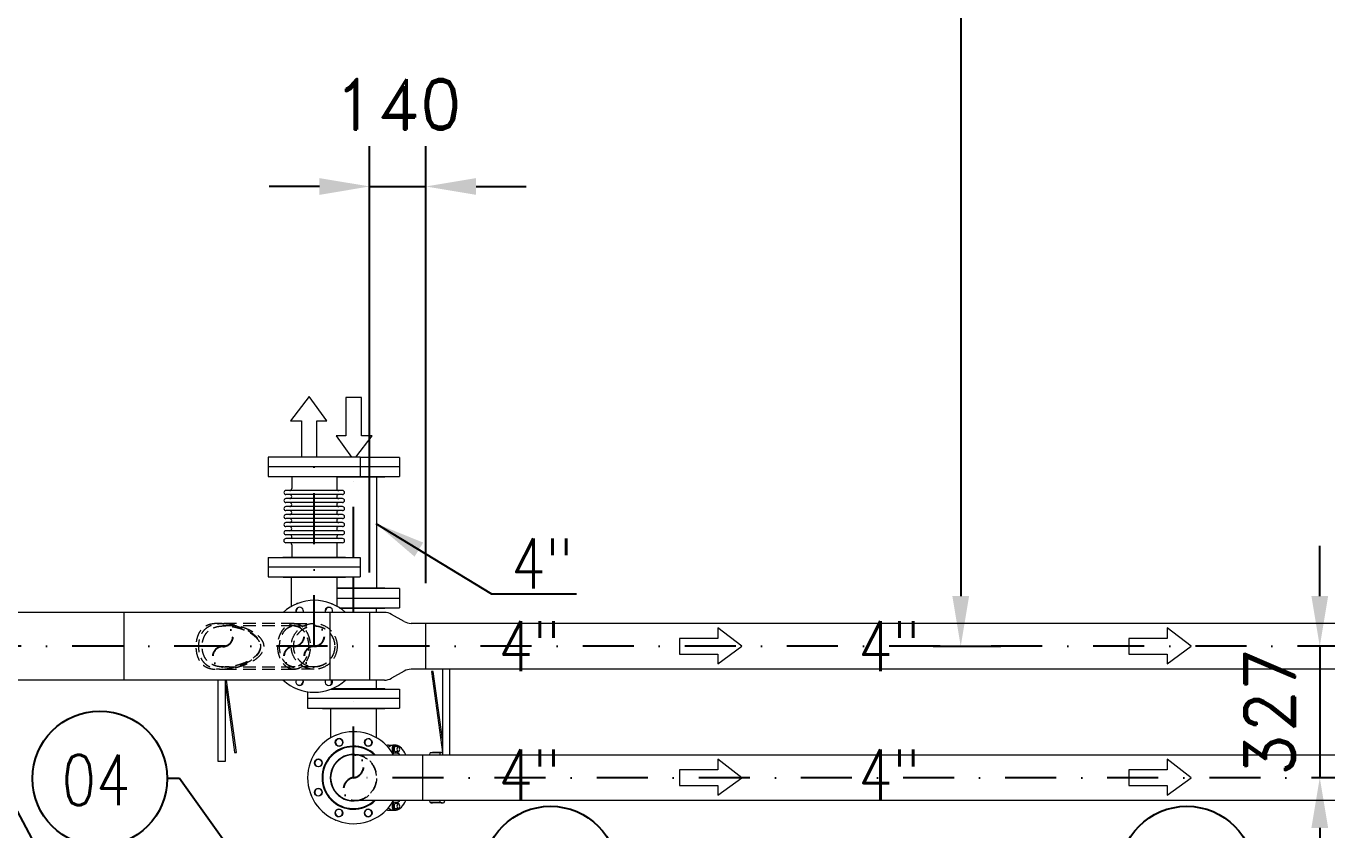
# Model space of a CAD drawing. Header units: millimetres. Extents: x -312439 to 477422, y -331570 to 212570.
# Drawn here: x 362315 to 365553, y 172998 to 174999 of the extents above; entities that cross this region are included whole.
import ezdxf

# ---------------------------------------------------------------- set-up
doc = ezdxf.new("R2010")
doc.units = ezdxf.units.MM
doc.linetypes.add('DASHDOT', pattern=[25.4, 12.7, -6.35, 0, -6.35])
doc.linetypes.add('HIDDEN', pattern=[9.525, 6.35, -3.175])
doc.layers.add('ARCONDTEXTO', color=4, linetype='Continuous')
doc.layers.add('TEXTO FORMATO', color=4, linetype='Continuous')
doc.styles.add('ROMAND', font='ROMAND.SHX')
doc.styles.add('ROMANS', font='romans.shx', dxfattribs={"height": 187.5})
doc.dimstyles.new('1-50 (MILIMETRO)', dxfattribs={"dimscale": 0, "dimtxt": 125, "dimasz": 125, "dimexe": 100, "dimexo": 100, "dimgap": 50, "dimtad": 0, "dimdec": 0, "dimzin": 0, "dimdsep": 46, "dimtxsty": 'ROMAND', "dimcen": -390, "dimclrd": 1, "dimclre": 1, "dimclrt": 3, "dimadec": 0, "dimazin": 0, "dimtfac": 1, "dimtdec": 0, "dimtix": 1, "dimtmove": 2, "dimatfit": 2, "dimfxl": 1, "dimtvp": 1, "dimtolj": 1, "dimtzin": 0, "dimarcsym": 0})

# ---------------------------------------------------------------- blocks, each defined once
blk = doc.blocks.new('*D25')
at = {"color": 1, "lineweight": -2, "transparency": 16777216}
for p, q in [((363170.4, 173639.6), (363170.4, 174700.1)), ((363310.1, 173612.6), (363310.1, 174700.1)), ((363045.4, 174600.1), (362920.4, 174600.1)), ((363170.4, 174600.1), (363310.1, 174600.1)), ((363435.1, 174600.1), (363560.1, 174600.1))]:
    blk.add_line(p, q, dxfattribs=at)
at = {"color": 1, "transparency": 16777216}
for points in [[(363045.4, 174620.9), (363045.4, 174579.2), (363170.4, 174600.1)], [(363435.1, 174620.9), (363435.1, 174579.2), (363310.1, 174600.1)]]:
    blk.add_solid(points, dxfattribs=at)
at = {"layer": 'Defpoints', "color": 0, "transparency": 16777216}
for p in [(363310.1, 174600.1), (363170.4, 173539.6), (363310.1, 173512.6)]:
    blk.add_point(p, dxfattribs=at)
at = {"color": 3, "transparency": 16777216, "insert": (363240.3, 174804.7), "char_height": 125, "attachment_point": 5, "style": 'ROMAND'}
blk.add_mtext('\\A1;140', dxfattribs=at)
blk = doc.blocks.new('*D118')
at = {"color": 1, "lineweight": -2, "transparency": 16777216}
for p, q in [((365534.9, 173580.5), (365534.9, 173705.5)), ((365534.9, 173455.5), (365534.9, 173128.5)), ((365634.9, 173455.5), (365634.9, 173455.5)), ((365634.9, 173128.5), (365634.9, 173128.5)), ((365534.9, 173003.5), (365534.9, 172878.5))]:
    blk.add_line(p, q, dxfattribs=at)
at = {"color": 1, "transparency": 16777216}
for points in [[(365514, 173580.5), (365555.7, 173580.5), (365534.9, 173455.5)], [(365514, 173003.5), (365555.7, 173003.5), (365534.9, 173128.5)]]:
    blk.add_solid(points, dxfattribs=at)
at = {"layer": 'Defpoints', "color": 0, "transparency": 16777216}
for p in [(365534.9, 173455.5), (365534.9, 173128.5), (365534.9, 173128.5)]:
    blk.add_point(p, dxfattribs=at)
at = {"color": 3, "transparency": 16777216, "insert": (365409.9, 173292), "char_height": 125, "attachment_point": 5, "rotation": 90, "style": 'ROMAND'}
blk.add_mtext('\\A1;327', dxfattribs=at)
blk = doc.blocks.new('*D134')
at = {"color": 1, "lineweight": -2, "transparency": 16777216}
for p, q in [((364572.7, 177015.9), (364741.3, 177015.9)), ((364641.3, 176890.9), (364641.3, 173580.5)), ((364572.7, 173455.5), (364741.3, 173455.5))]:
    blk.add_line(p, q, dxfattribs=at)
at = {"color": 1, "transparency": 16777216}
for points in [[(364620.5, 176890.9), (364662.2, 176890.9), (364641.3, 177015.9)], [(364620.5, 173580.5), (364662.2, 173580.5), (364641.3, 173455.5)]]:
    blk.add_solid(points, dxfattribs=at)
at = {"layer": 'Defpoints', "color": 0, "transparency": 16777216}
for p in [(364472.7, 177015.9), (364472.7, 173455.5), (364641.3, 173455.5)]:
    blk.add_point(p, dxfattribs=at)
at = {"color": 3, "transparency": 16777216, "insert": (364516.3, 175235.7), "char_height": 125, "attachment_point": 5, "rotation": 90, "style": 'ROMAND'}
blk.add_mtext('\\A1;3560', dxfattribs=at)

msp = doc.modelspace()

# ---------------------------------------------------------------- linework, layer by layer
at = {"color": 1, "linetype": 'Continuous', "lineweight": 0}
for p, q in [((363020.102, 174077.094), (362973.802, 174017.016)), ((363063.956, 174017.016), (363020.102, 174077.094)), ((362973.802, 174017.016), (363000.924, 174017.016)), ((363000.924, 174017.016), (363000.924, 173926.131)), ((363039.279, 173926.131), (363039.279, 174017.016)), ((363039.279, 174017.016), (363063.956, 174017.016)), ((364036.904, 173501.781), (364036.904, 173474.658)), ((364096.982, 173455.481), (364036.904, 173501.781)), ((365154.98, 173501.781), (365154.98, 173474.658)), ((365215.058, 173455.481), (365154.98, 173501.781)), ((363941.585, 173474.658), (363941.585, 173436.303)), ((364036.904, 173474.658), (363941.585, 173474.658)), ((365059.66, 173474.658), (365059.66, 173436.303)), ((365154.98, 173474.658), (365059.66, 173474.658)), ((364036.904, 173411.627), (364096.982, 173455.481)), ((365154.98, 173411.627), (365215.058, 173455.481)), ((363941.585, 173436.303), (364036.904, 173436.303)), ((364036.904, 173436.303), (364036.904, 173411.627)), ((365059.66, 173436.303), (365154.98, 173436.303)), ((365154.98, 173436.303), (365154.98, 173411.627))]:
    msp.add_line(p, q, dxfattribs=at)
at = {"color": 4, "linetype": 'Continuous', "lineweight": 0}
for p, q in [((363111.453, 174074.459), (363111.453, 173979.139)), ((363149.808, 174074.459), (363111.453, 174074.459)), ((363149.808, 173979.139), (363149.808, 174074.459)), ((363086.776, 173979.139), (363125.47, 173926.131)), ((363111.453, 173979.139), (363086.776, 173979.139)), ((363136.079, 173926.131), (363176.93, 173979.139)), ((363176.93, 173979.139), (363149.808, 173979.139)), ((363941.585, 173147.658), (363941.585, 173109.303)), ((364036.904, 173147.658), (363941.585, 173147.658)), ((364036.904, 173174.781), (364036.904, 173147.658)), ((364096.982, 173128.481), (364036.904, 173174.781)), ((365059.66, 173147.658), (365059.66, 173109.303)), ((365154.98, 173147.658), (365059.66, 173147.658)), ((365154.98, 173174.781), (365154.98, 173147.658)), ((365215.058, 173128.481), (365154.98, 173174.781)), ((364036.904, 173084.627), (364096.982, 173128.481)), ((365154.98, 173084.627), (365215.058, 173128.481)), ((363941.585, 173109.303), (364036.904, 173109.303)), ((364036.904, 173109.303), (364036.904, 173084.627)), ((365059.66, 173109.303), (365154.98, 173109.303)), ((365154.98, 173109.303), (365154.98, 173084.627))]:
    msp.add_line(p, q, dxfattribs=at)
at = {"color": 5, "linetype": 'Continuous', "lineweight": 0}
for p, q in [((363146.933, 173926.131), (362917.933, 173926.131)), ((362917.933, 173926.131), (362917.933, 173878.531)), ((363146.933, 173926.131), (363146.933, 173878.531)), ((363244.933, 173925.822), (363146.933, 173925.822)), ((363244.933, 173925.822), (363244.933, 173878.222)), ((363146.933, 173902.331), (362917.933, 173902.331)), ((363244.933, 173902.022), (363146.933, 173902.022)), ((362917.933, 173878.531), (363146.933, 173878.531)), ((362955.533, 173876.931), (362953.933, 173878.531)), ((363109.333, 173876.931), (362955.533, 173876.931)), ((362976.433, 173876.931), (362976.433, 173848.308)), ((363088.433, 173876.931), (363088.433, 173848.308)), ((363207.333, 173876.622), (363088.433, 173876.622)), ((363109.333, 173876.931), (363110.933, 173878.531)), ((363110.624, 173878.222), (363244.933, 173878.222)), ((363187.583, 173876.622), (363187.583, 173600.731)), ((363207.333, 173876.622), (363208.933, 173878.222)), ((363102.939, 173843.308), (362961.926, 173843.308)), ((363102.939, 173833.308), (362961.926, 173833.308)), ((363102.939, 173823.308), (362961.926, 173823.308)), ((363102.939, 173813.308), (362961.926, 173813.308)), ((363102.939, 173803.308), (362961.926, 173803.308)), ((363102.939, 173793.308), (362961.926, 173793.308)), ((363102.939, 173783.308), (362961.926, 173783.308)), ((363102.939, 173773.308), (362961.926, 173773.308)), ((363102.939, 173763.308), (362961.926, 173763.308)), ((363102.939, 173753.308), (362961.926, 173753.308)), ((363102.939, 173743.308), (362961.926, 173743.308)), ((363102.939, 173733.308), (362961.926, 173733.308)), ((363102.939, 173723.547), (362961.926, 173723.547)), ((363102.939, 173713.308), (362961.926, 173713.308)), ((362976.433, 173708.308), (362976.433, 173677.731)), ((363088.433, 173708.308), (363088.433, 173677.731)), ((362917.933, 173676.131), (363146.933, 173676.131)), ((362917.933, 173676.131), (362917.933, 173628.531)), ((362955.533, 173677.731), (362953.933, 173676.131)), ((362955.533, 173677.731), (363109.333, 173677.731)), ((363109.333, 173677.731), (363110.933, 173676.131)), ((363146.933, 173676.131), (363146.933, 173628.531)), ((363146.933, 173652.331), (362917.933, 173652.331)), ((362917.933, 173628.531), (363146.933, 173628.531)), ((362955.533, 173626.931), (362953.933, 173628.531)), ((363109.333, 173626.931), (362955.533, 173626.931)), ((362975.283, 173626.931), (362975.283, 173554.698)), ((363089.583, 173554.698), (363089.583, 173626.931)), ((363089.583, 173600.731), (363207.333, 173600.731)), ((363244.933, 173599.131), (363089.583, 173599.131)), ((363109.333, 173626.931), (363110.933, 173628.531)), ((363207.333, 173600.731), (363208.933, 173599.131)), ((363244.933, 173599.131), (363244.933, 173551.531)), ((363089.583, 173575.331), (363244.933, 173575.331)), ((363207.173, 173539.631), (359179.847, 173539.631)), ((362558.328, 173539.631), (362558.328, 173371.331)), ((363071.564, 173539.631), (363071.564, 173371.331)), ((363094.76, 173551.531), (363244.933, 173551.531)), ((363207.333, 173549.931), (363097.159, 173549.931)), ((363170.444, 173371.331), (363170.444, 173539.631)), ((363186.433, 173549.931), (363186.433, 173539.631)), ((363207.333, 173549.931), (363208.933, 173551.531)), ((363256.076, 173517.198), (363224.512, 173535.064)), ((367733.801, 173512.631), (363273.415, 173512.631)), ((363310.144, 173398.331), (363310.144, 173512.631)), ((363256.076, 173393.764), (363224.512, 173375.898)), ((367733.801, 173398.331), (363273.415, 173398.331)), ((363328.513, 173393.136), (363324.152, 173392.539)), ((363324.152, 173392.539), (363351.617, 173191.829)), ((363351.617, 173224.295), (363328.513, 173393.136)), ((363351.617, 173398.331), (363351.617, 173185.631)), ((363370.127, 173185.631), (363370.127, 173398.331)), ((363207.173, 173371.331), (359179.847, 173371.331)), ((362792.738, 173371.331), (362792.738, 173169.794)), ((362811.249, 173169.794), (362811.249, 173371.331)), ((362811.249, 173359.667), (362832.454, 173204.697)), ((362838.713, 173191.423), (362814.095, 173371.331)), ((363015.933, 173342.176), (363015.933, 173301.531)), ((363074.433, 173371.331), (363074.433, 173360.389)), ((363074.904, 173349.131), (363244.933, 173349.131)), ((363078.668, 173350.731), (363207.333, 173350.731)), ((363186.433, 173371.331), (363186.433, 173350.731)), ((363207.333, 173350.731), (363208.933, 173349.131)), ((363244.933, 173349.131), (363244.933, 173301.531)), ((363244.933, 173325.331), (363015.933, 173325.331)), ((363015.933, 173301.531), (363244.933, 173301.531)), ((363053.533, 173299.931), (363051.933, 173301.531)), ((363207.333, 173299.931), (363053.533, 173299.931)), ((363073.283, 173299.931), (363073.283, 173227.698)), ((363187.583, 173227.698), (363187.583, 173299.931)), ((363207.333, 173299.931), (363208.933, 173301.531)), ((362832.454, 173204.697), (362834.352, 173190.826)), ((362834.352, 173190.826), (362838.713, 173191.423)), ((363130.433, 173185.631), (367165.798, 173185.631)), ((363217.693, 173209.672), (363234.551, 173209.672)), ((363229.346, 173188.583), (363229.346, 173199.263)), ((363241.762, 173206.029), (363234.551, 173206.029)), ((363241.762, 173192.497), (363234.551, 173192.497)), ((363239.755, 173192.497), (363239.755, 173188.583)), ((363301.883, 173185.631), (363301.883, 173071.331)), ((363301.883, 173185.631), (367165.798, 173185.631)), ((363320.488, 173185.631), (363321.294, 173190.062)), ((363345.602, 173190.062), (363321.294, 173190.062)), ((363350.806, 173190.935), (363326.499, 173190.935)), ((362792.738, 173169.794), (362811.249, 173169.794)), ((367165.798, 173071.331), (363130.433, 173071.331)), ((363229.346, 173057.699), (363229.346, 173068.378)), ((363241.762, 173064.465), (363234.551, 173064.465)), ((363241.762, 173050.933), (363234.551, 173050.933)), ((363239.755, 173068.378), (363239.755, 173064.465)), ((363321.294, 173066.9), (363320.488, 173071.331)), ((363345.602, 173066.9), (363321.294, 173066.9)), ((363350.806, 173066.026), (363326.499, 173066.026)), ((363217.693, 173047.29), (363234.551, 173047.29))]:
    msp.add_line(p, q, dxfattribs=at)
at = {"color": 6, "linetype": 'DASHDOT', "ltscale": 10}
for p, q in [((363032.433, 173455.481), (363032.433, 173901.949)), ((363130.439, 173675.749), (363130.439, 173878.149)), ((363130.439, 173539.249), (363130.439, 173628.149)), ((367385.003, 173455.481), (359180.92, 173455.481)), ((363130.433, 173128.481), (363130.433, 173371.331)), ((367165.798, 173128.481), (363130.433, 173128.481))]:
    msp.add_line(p, q, dxfattribs=at)
at = {"color": 1, "linetype": 'HIDDEN', "lineweight": 0, "ltscale": 5}
for p, q in [((362982.223, 173512.249), (362793.432, 173512.249)), ((362982.223, 173506.229), (362808.605, 173506.229)), ((362982.216, 173512.631), (363032.433, 173512.631)), ((362982.216, 173506.611), (363032.433, 173506.611)), ((363032.433, 173404.351), (362982.216, 173404.351)), ((362982.223, 173397.949), (362793.432, 173397.949)), ((362982.223, 173403.969), (362808.605, 173403.969)), ((363032.433, 173398.331), (362982.216, 173398.331))]:
    msp.add_line(p, q, dxfattribs=at)
for centre, radius in [((363032.433, 173455.481), 57.15), ((363032.433, 173455.481), 51.13), ((363032.439, 173455.099), 51.13)]:
    msp.add_circle(centre, radius, dxfattribs=at)
at = {"color": 5, "linetype": 'Continuous', "lineweight": 0}
for centre in [(363094.078, 173216.249), (363166.788, 173216.249), (363042.664, 173164.836), (363042.664, 173092.126), (363094.078, 173040.712), (363166.788, 173040.712)]:
    msp.add_circle(centre, 9.5, dxfattribs=at)
for centre, radius, start, end in [((362961.926, 173838.308), 5, 90, 270), ((362971.433, 173848.308), 5, 270, 0), ((362971.433, 173828.308), 5, 270, 90), ((363093.433, 173848.308), 5, 180, 270), ((363093.433, 173828.308), 5, 90, 270), ((363102.939, 173838.308), 5, 270, 90), ((362961.926, 173818.308), 5, 90, 270), ((362961.926, 173798.308), 5, 90, 270), ((362971.433, 173808.308), 5, 270, 90), ((362971.433, 173788.308), 5, 270, 90), ((363093.433, 173808.308), 5, 90, 270), ((363093.433, 173788.308), 5, 90, 270), ((363102.939, 173818.308), 5, 270, 90), ((363102.939, 173798.308), 5, 270, 90), ((362961.926, 173778.308), 5, 90, 270), ((362961.926, 173758.308), 5, 90, 270), ((362971.433, 173768.308), 5, 270, 90), ((363093.433, 173768.308), 5, 90, 270), ((363102.939, 173778.308), 5, 270, 90), ((363102.939, 173758.308), 5, 270, 90), ((362961.926, 173738.308), 5, 90, 270), ((362971.433, 173748.308), 5, 270, 90), ((362971.558, 173728.308), 5.002, 287.829397, 88.562061), ((363093.307, 173728.308), 5.002, 91.437939, 252.170603), ((363093.433, 173748.308), 5, 90, 270), ((363102.939, 173738.308), 5, 270, 90), ((362961.926, 173718.427), 5.119, 90, 270), ((362971.433, 173708.308), 5, 0, 90), ((363093.433, 173708.308), 5, 90, 180), ((363102.939, 173718.427), 5.119, 270, 90), ((363032.433, 173455.481), 114.5, 47.301682, 132.698343), ((362996.078, 173543.249), 9.5, 337.610522, 202.389474), ((362996.845, 173543.563), 9.5, 114.750786, 204.452821), ((362996.845, 173543.563), 19.522, 109.038291, 114.961709), ((363068.788, 173543.249), 9.5, 337.610522, 202.389474), ((363069.552, 173542.929), 9.5, 69.750786, 200.313322), ((363069.552, 173542.929), 19.522, 64.038291, 69.961709), ((363207.173, 173504.431), 35.2, 60.488501, 90), ((363273.415, 173547.831), 35.2, 240.488501, 270), ((363207.173, 173406.531), 35.2, 270, 299.511499), ((363273.415, 173363.131), 35.2, 90, 119.511499), ((363032.433, 173455.481), 114.5, 227.301682, 312.698318), ((362996.078, 173367.712), 9.5, 157.610522, 22.389454), ((362995.313, 173368.033), 19.522, 244.038291, 249.961709), ((362995.313, 173368.033), 9.5, 249.750786, 20.313327), ((363068.788, 173367.712), 9.5, 157.610522, 22.389454), ((363068.02, 173367.398), 9.5, 294.750786, 24.452821), ((363068.02, 173367.398), 19.522, 289.038291, 294.961709), ((363130.433, 173128.481), 114.5, 29.942236, 330.057781), ((363094.845, 173216.563), 9.5, 114.750786, 289.749226), ((363094.582, 173215.032), 9.889, 46.446377, 151.373861), ((363094.845, 173216.563), 19.522, 109.038291, 114.961709), ((363094.011, 173216.222), 9.5, 294.990186, 109.553301), ((363167.552, 173215.929), 9.5, 69.750786, 244.749214), ((363166.721, 173216.277), 9.5, 249.990186, 64.5533), ((363166.283, 173215.032), 9.889, 1.446377, 106.373861), ((363167.552, 173215.929), 19.522, 64.038291, 69.961709), ((363130.433, 173128.481), 78.5, 46.721117, 313.278884), ((363130.433, 173128.481), 76.9, 48.002408, 311.997578), ((363130.433, 173128.481), 58, 80.178792, 279.821208), ((363130.433, 173128.481), 57.15, 90, 270), ((363042.985, 173165.6), 19.522, 154.038291, 159.961709), ((363042.985, 173165.6), 9.5, 159.750786, 334.749217), ((363043.882, 173164.331), 9.889, 91.446377, 196.373836), ((363042.637, 173164.769), 9.5, 339.990186, 154.553301), ((363042.35, 173092.893), 19.522, 199.038291, 204.961709), ((363042.692, 173092.059), 9.5, 24.990186, 199.553301), ((363042.35, 173092.893), 9.5, 204.750786, 19.749207), ((363043.882, 173092.63), 9.889, 136.446377, 241.373884), ((363094.144, 173040.685), 9.5, 69.990186, 244.553301), ((363093.313, 173041.033), 9.5, 249.750786, 64.749198), ((363166.854, 173040.74), 9.5, 114.990186, 289.5533), ((363166.02, 173040.398), 9.5, 294.750786, 109.749214), ((363094.582, 173041.93), 9.889, 181.446377, 286.373861), ((363093.313, 173041.033), 19.522, 244.038291, 249.961709), ((363166.283, 173041.93), 9.889, 226.446377, 331.37386), ((363166.02, 173040.398), 19.522, 289.038291, 294.961709)]:
    msp.add_arc(centre, radius, start, end, dxfattribs=at)
at = {"color": 6, "linetype": 'DASHDOT', "ltscale": 3}
for centre, radius, start, end in [((362804.833, 173480.664), 25.566, 270.458295, 89.541705), ((362982.012, 173481.046), 25.566, 270.458295, 89.541705), ((363032.228, 173481.046), 25.566, 270.458295, 89.541705), ((362805.242, 173429.534), 25.566, 90.458295, 269.541705), ((362982.421, 173429.916), 25.566, 90.458295, 269.541705), ((363032.637, 173429.916), 25.566, 90.458295, 269.541705), ((363126.813, 173157.056), 28.803, 277.219715, 82.780285), ((363134.053, 173099.906), 28.803, 97.219715, 262.780285)]:
    msp.add_arc(centre, radius, start, end, dxfattribs=at)
at = {"color": 1, "linetype": 'HIDDEN', "lineweight": 0, "ltscale": 5}
for radius, start, end in [(57.15, 270, 90), (58, 279.821208, 80.178792)]:
    msp.add_arc((363130.433, 173128.481), radius, start, end, dxfattribs=at)
for centre, major_axis in [((362982.216, 173455.481), (0, -57.15)), ((362982.223, 173455.099), (0, -57.15)), ((362982.216, 173455.481), (0, 51.13)), ((362982.223, 173455.099), (0, 51.13))]:
    msp.add_ellipse(centre, major_axis=major_axis, ratio=0.70710678, dxfattribs=at)
at = {"color": 5, "linetype": 'Continuous', "lineweight": 0}
for centre, major_axis, ratio, start_param, end_param in [((363234.551, 173199.263), (0, -10.409), 0.5, 2.27838076, 4.71238898), ((363217.693, 173128.481), (0, 81.191), 0.5, 0, 0.14134065), ((363231.846, 173128.481), (0, 81.191), 0.5, 0, 0.38290388), ((363233.264, 173128.481), (0, 62.483), 0.5, 0.1673703, 0.19677764), ((363234.551, 173128.481), (0, 60.997), 0.5, 6.11169756, 6.45467306), ((363234.551, 173199.263), (0, 6.766), 0.5, 0, 1.57079633), ((363234.551, 173199.263), (0, 6.766), 0.5, 1.57079633, 3.14159265), ((363231.846, 173128.481), (0, 81.191), 0.5, 5.49325742, 6.1797534), ((363241.762, 173199.263), (0, 6.766), 0.5, 4.71238898, 7.85398163), ((363241.762, 173199.263), (0, 6.766), 0.5, 1.57079633, 4.71238898), ((363233.264, 173128.481), (0, 62.483), 0.5, 5.86701652, 6.07387749), ((363326.499, 173128.481), (0, -62.455), 0.5, 3.14159265, 3.30904073), ((363016.33, 173139.03), (219.788, 301.931), 0.81379768, 5.38038354, 5.39313395), ((363350.806, 173128.481), (0, 62.455), 0.5, 0, 0.16744808), ((363350.806, 173128.481), (0, 62.455), 0.5, 6.25723379, 6.28318531), ((363217.693, 173128.481), (0, 81.191), 0.5, 3.00025201, 3.14159265), ((363231.846, 173128.481), (0, 81.191), 0.5, 2.75868877, 3.14159265), ((363233.264, 173128.481), (0, 62.483), 0.5, 2.94481501, 2.97422235), ((363234.551, 173128.481), (0, 60.997), 0.5, 2.9701049, 3.3130804), ((363234.551, 173057.699), (0, 10.409), 0.5, 1.57079633, 4.00480454), ((363234.551, 173057.699), (0, -6.766), 0.5, 3.14159265, 4.71238898), ((363234.551, 173057.699), (0, -6.766), 0.5, 4.71238898, 6.28318531), ((363231.846, 173128.481), (0, 81.191), 0.5, 3.24502456, 3.93152054), ((363241.762, 173057.699), (0, -6.766), 0.5, 1.57079633, 4.71238898), ((363241.762, 173057.699), (0, -6.766), 0.5, 4.71238898, 7.85398163), ((363233.264, 173128.481), (0, 62.483), 0.5, 3.35090047, 3.55776144), ((363326.499, 173128.481), (0, 62.455), 0.5, 2.97414457, 3.14159265), ((363016.33, 173117.932), (-219.788, 301.931), 0.81379768, 4.03164401, 4.04439442), ((363350.806, 173128.481), (0, 62.455), 0.5, 2.97414457, 3.14159265), ((363350.806, 173128.481), (0, 62.455), 0.5, 3.14159265, 3.30904073), ((363045.314, 173117.932), (219.788, 301.931), 0.81379768, 5.10126353, 5.11401394)]:
    msp.add_ellipse(centre, major_axis=major_axis, ratio=ratio, start_param=start_param, end_param=end_param, dxfattribs=at)
at = {"color": 1, "linetype": 'HIDDEN', "lineweight": 0, "ltscale": 5}
for points, knots in [([(362793.432, 173512.249), (362796.842, 173512.249), (362800.288, 173512.097), (362807.226, 173511.547), (362810.718, 173511.147), (362817.714, 173510.128), (362821.219, 173509.509), (362828.203, 173508.069), (362831.684, 173507.247), (362838.581, 173505.408), (362841.997, 173504.391), (362848.717, 173502.165), (362852.022, 173500.955), (362858.474, 173498.341), (362861.621, 173496.938), (362867.709, 173493.929), (362870.65, 173492.324), (362876.663, 173488.66), (362879.905, 173486.439), (362886.014, 173481.478), (362888.883, 173478.737), (362893.815, 173472.769), (362895.878, 173469.545), (362898.058, 173464.375), (362898.632, 173462.596), (362899.419, 173458.929), (362899.632, 173457.041), (362899.632, 173453.156), (362899.419, 173451.268), (362898.632, 173447.601), (362898.058, 173445.823), (362895.878, 173440.653), (362893.815, 173437.428), (362888.883, 173431.461), (362886.014, 173428.719), (362879.905, 173423.758), (362876.663, 173421.538), (362870.65, 173417.873), (362867.709, 173416.269), (362861.621, 173413.26), (362858.474, 173411.856), (362852.022, 173409.242), (362848.717, 173408.033), (362841.997, 173405.806), (362838.581, 173404.789), (362831.684, 173402.95), (362828.203, 173402.128), (362821.219, 173400.688), (362817.714, 173400.069), (362810.718, 173399.051), (362807.226, 173398.651), (362800.288, 173398.1), (362796.842, 173397.949), (362791.401, 173397.949), (362789.326, 173398.003), (362785.155, 173398.252), (362783.057, 173398.447), (362778.899, 173399.009), (362776.838, 173399.376), (362772.81, 173400.307), (362770.843, 173400.871), (362767.054, 173402.209), (362765.225, 173402.985), (362761.742, 173404.754), (362760.086, 173405.746), (362756.972, 173407.931), (362755.512, 173409.123), (362752.799, 173411.676), (362751.544, 173413.037), (362749.367, 173415.727), (362748.395, 173417.078), (362746.572, 173419.929), (362745.722, 173421.43), (362744.151, 173424.561), (362743.43, 173426.191), (362742.123, 173429.555), (362741.537, 173431.288), (362740.502, 173434.829), (362740.051, 173436.638), (362739.285, 173440.301), (362738.97, 173442.155), (362738.471, 173445.875), (362738.287, 173447.74), (362738.045, 173451.447), (362737.987, 173453.288), (362737.987, 173456.909), (362738.045, 173458.75), (362738.287, 173462.457), (362738.471, 173464.322), (362738.97, 173468.042), (362739.285, 173469.896), (362740.051, 173473.559), (362740.502, 173475.368), (362741.537, 173478.909), (362742.123, 173480.643), (362743.43, 173484.006), (362744.151, 173485.636), (362745.722, 173488.767), (362746.572, 173490.268), (362748.395, 173493.12), (362749.367, 173494.47), (362751.544, 173497.16), (362752.799, 173498.521), (362755.512, 173501.074), (362756.972, 173502.267), (362760.086, 173504.451), (362761.742, 173505.443), (362765.225, 173507.212), (362767.054, 173507.988), (362770.843, 173509.327), (362772.81, 173509.89), (362776.838, 173510.821), (362778.899, 173511.188), (362783.057, 173511.75), (362785.155, 173511.945), (362789.326, 173512.194), (362791.401, 173512.249), (362793.432, 173512.249)], [0, 0, 0, 0, 10.22781443, 10.22781443, 20.45562885, 20.45562885, 30.68344328, 30.68344328, 40.9112577, 40.9112577, 51.13907213, 51.13907213, 61.36688655, 61.36688655, 71.59470098, 71.59470098, 81.82251541, 81.82251541, 93.47832198, 93.47832198, 105.13412855, 105.13412855, 116.78993512, 116.78993512, 122.61783841, 122.61783841, 128.4457417, 128.4457417, 134.27364498, 134.27364498, 140.10154827, 140.10154827, 151.75735484, 151.75735484, 163.41316142, 163.41316142, 175.06896799, 175.06896799, 185.29678242, 185.29678242, 195.52459684, 195.52459684, 205.75241127, 205.75241127, 215.98022569, 215.98022569, 226.20804012, 226.20804012, 236.43585454, 236.43585454, 246.66366897, 246.66366897, 256.89148339, 256.89148339, 262.98670051, 262.98670051, 269.08191762, 269.08191762, 275.17713473, 275.17713473, 281.27235184, 281.27235184, 287.36756895, 287.36756895, 293.46278606, 293.46278606, 299.55800318, 299.55800318, 305.65322029, 305.65322029, 311.08504467, 311.08504467, 316.51686905, 316.51686905, 321.94869343, 321.94869343, 327.38051781, 327.38051781, 332.8123422, 332.8123422, 338.24416658, 338.24416658, 343.67599096, 343.67599096, 349.10781534, 349.10781534, 354.53963972, 354.53963972, 359.9714641, 359.9714641, 365.40328849, 365.40328849, 370.83511287, 370.83511287, 376.26693725, 376.26693725, 381.69876163, 381.69876163, 387.13058601, 387.13058601, 392.5624104, 392.5624104, 398.65762751, 398.65762751, 404.75284462, 404.75284462, 410.84806173, 410.84806173, 416.94327884, 416.94327884, 423.03849595, 423.03849595, 429.13371306, 429.13371306, 435.22893018, 435.22893018, 441.32414729, 441.32414729, 441.32414729, 441.32414729]), ([(362803.536, 173512.249), (362801.448, 173512.249), (362799.315, 173512.191), (362795.017, 173511.931), (362792.853, 173511.727), (362788.55, 173511.146), (362786.411, 173510.767), (362782.214, 173509.812), (362780.155, 173509.234), (362776.169, 173507.867), (362774.235, 173507.075), (362770.533, 173505.272), (362768.764, 173504.261), (362765.421, 173502.032), (362763.845, 173500.815), (362760.905, 173498.2), (362759.541, 173496.804), (362757.206, 173494.083), (362756.181, 173492.745), (362754.253, 173489.919), (362753.35, 173488.432), (362751.68, 173485.33), (362750.913, 173483.715), (362749.519, 173480.383), (362748.893, 173478.665), (362747.786, 173475.158), (362747.305, 173473.367), (362746.486, 173469.74), (362746.148, 173467.904), (362745.614, 173464.223), (362745.418, 173462.377), (362745.159, 173458.71), (362745.097, 173456.889), (362745.097, 173453.308), (362745.159, 173451.487), (362745.418, 173447.82), (362745.614, 173445.974), (362746.148, 173442.293), (362746.486, 173440.457), (362747.305, 173436.83), (362747.786, 173435.039), (362748.893, 173431.532), (362749.519, 173429.815), (362750.913, 173426.482), (362751.68, 173424.868), (362753.35, 173421.765), (362754.253, 173420.278), (362756.181, 173417.453), (362757.206, 173416.114), (362759.541, 173413.393), (362760.905, 173411.997), (362763.845, 173409.383), (362765.421, 173408.165), (362768.764, 173405.937), (362770.533, 173404.925), (362774.235, 173403.122), (362776.169, 173402.33), (362780.155, 173400.963), (362782.214, 173400.385), (362786.411, 173399.43), (362788.55, 173399.051), (362792.853, 173398.47), (362795.017, 173398.266), (362799.315, 173398.006), (362801.448, 173397.949), (362806.828, 173397.949), (362810.165, 173398.09), (362816.891, 173398.619), (362820.28, 173399.007), (362827.073, 173400.004), (362830.476, 173400.613), (362837.259, 173402.038), (362840.638, 173402.854), (362847.329, 173404.682), (362850.641, 173405.695), (362857.153, 173407.913), (362860.353, 173409.118), (362866.596, 173411.72), (362869.639, 173413.116), (362875.52, 173416.104), (362878.358, 173417.695), (362884.234, 173421.367), (362887.433, 173423.616), (362893.45, 173428.637), (362896.268, 173431.407), (362901.098, 173437.426), (362903.111, 173440.673), (362905.227, 173445.858), (362905.781, 173447.638), (362906.539, 173451.297), (362906.742, 173453.175), (362906.742, 173457.022), (362906.539, 173458.9), (362905.781, 173462.559), (362905.227, 173464.339), (362903.111, 173469.524), (362901.098, 173472.772), (362896.268, 173478.79), (362893.45, 173481.561), (362887.433, 173486.581), (362884.234, 173488.831), (362878.358, 173492.502), (362875.52, 173494.093), (362869.639, 173497.081), (362866.596, 173498.477), (362860.353, 173501.079), (362857.153, 173502.284), (362850.641, 173504.502), (362847.329, 173505.515), (362840.638, 173507.344), (362837.259, 173508.159), (362830.476, 173509.584), (362827.073, 173510.194), (362820.28, 173511.19), (362816.891, 173511.578), (362810.165, 173512.107), (362806.828, 173512.249), (362803.536, 173512.249)], [0, 0, 0, 0, 6.26545825, 6.26545825, 12.53091649, 12.53091649, 18.79637474, 18.79637474, 25.06183298, 25.06183298, 31.32729123, 31.32729123, 37.59274947, 37.59274947, 43.85820772, 43.85820772, 50.12366597, 50.12366597, 55.49520602, 55.49520602, 60.86674608, 60.86674608, 66.23828613, 66.23828613, 71.60982619, 71.60982619, 76.98136624, 76.98136624, 82.3529063, 82.3529063, 87.72444635, 87.72444635, 93.09598641, 93.09598641, 98.46752646, 98.46752646, 103.83906652, 103.83906652, 109.21060657, 109.21060657, 114.58214663, 114.58214663, 119.95368668, 119.95368668, 125.32522674, 125.32522674, 130.69676679, 130.69676679, 136.06830685, 136.06830685, 142.33376509, 142.33376509, 148.59922334, 148.59922334, 154.86468159, 154.86468159, 161.13013983, 161.13013983, 167.39559808, 167.39559808, 173.66105632, 173.66105632, 179.92651457, 179.92651457, 186.19197281, 186.19197281, 196.06850532, 196.06850532, 205.94503783, 205.94503783, 215.82157033, 215.82157033, 225.69810284, 225.69810284, 235.57463535, 235.57463535, 245.45116785, 245.45116785, 255.32770036, 255.32770036, 265.20423287, 265.20423287, 276.74710423, 276.74710423, 288.28997559, 288.28997559, 299.83284696, 299.83284696, 305.60428264, 305.60428264, 311.37571832, 311.37571832, 317.147154, 317.147154, 322.91858968, 322.91858968, 334.46146105, 334.46146105, 346.00433241, 346.00433241, 357.54720377, 357.54720377, 367.42373628, 367.42373628, 377.30026879, 377.30026879, 387.17680129, 387.17680129, 397.0533338, 397.0533338, 406.92986631, 406.92986631, 416.80639881, 416.80639881, 426.68293132, 426.68293132, 436.55946383, 436.55946383, 436.55946383, 436.55946383]), ([(362808.605, 173403.969), (362811.45, 173403.969), (362814.34, 173404.087), (362820.17, 173404.54), (362823.111, 173404.875), (362829.008, 173405.744), (362831.964, 173406.278), (362837.853, 173407.534), (362840.786, 173408.256), (362846.592, 173409.878), (362849.464, 173410.779), (362855.107, 173412.753), (362857.879, 173413.826), (362863.282, 173416.144), (362865.913, 173417.387), (362870.993, 173420.044), (362873.442, 173421.458), (362878.573, 173424.756), (362881.391, 173426.797), (362886.676, 173431.347), (362889.143, 173433.855), (362893.357, 173439.289), (362895.105, 173442.217), (362897.54, 173448.419), (362898.228, 173451.694), (362898.228, 173458.503), (362897.54, 173461.778), (362895.105, 173467.98), (362893.357, 173470.908), (362889.143, 173476.342), (362886.676, 173478.85), (362881.391, 173483.4), (362878.573, 173485.442), (362873.442, 173488.739), (362870.993, 173490.153), (362865.913, 173492.81), (362863.282, 173494.054), (362857.879, 173496.371), (362855.107, 173497.444), (362849.464, 173499.419), (362846.592, 173500.319), (362840.786, 173501.942), (362837.853, 173502.663), (362831.964, 173503.919), (362829.008, 173504.453), (362823.111, 173505.322), (362820.17, 173505.657), (362814.34, 173506.11), (362811.45, 173506.229), (362806.682, 173506.229), (362804.719, 173506.174), (362800.757, 173505.93), (362798.76, 173505.74), (362794.78, 173505.2), (362792.797, 173504.85), (362788.892, 173503.97), (362786.971, 173503.44), (362783.234, 173502.188), (362781.415, 173501.465), (362777.915, 173499.82), (362776.235, 173498.899), (362773.044, 173496.867), (362771.533, 173495.757), (362768.701, 173493.369), (362767.38, 173492.091), (362765.151, 173489.635), (362764.187, 173488.452), (362762.366, 173485.952), (362761.511, 173484.636), (362759.923, 173481.89), (362759.191, 173480.46), (362757.859, 173477.508), (362757.26, 173475.987), (362756.198, 173472.88), (362755.735, 173471.292), (362754.948, 173468.077), (362754.623, 173466.45), (362754.109, 173463.187), (362753.92, 173461.551), (362753.671, 173458.3), (362753.611, 173456.686), (362753.611, 173453.511), (362753.671, 173451.897), (362753.92, 173448.646), (362754.109, 173447.01), (362754.623, 173443.747), (362754.948, 173442.12), (362755.735, 173438.905), (362756.198, 173437.318), (362757.26, 173434.21), (362757.859, 173432.689), (362759.191, 173429.737), (362759.923, 173428.307), (362761.511, 173425.561), (362762.366, 173424.245), (362764.187, 173421.745), (362765.151, 173420.562), (362767.38, 173418.106), (362768.701, 173416.828), (362771.533, 173414.44), (362773.044, 173413.33), (362776.235, 173411.298), (362777.915, 173410.377), (362781.415, 173408.733), (362783.234, 173408.009), (362786.971, 173406.757), (362788.892, 173406.227), (362792.797, 173405.347), (362794.78, 173404.997), (362798.76, 173404.457), (362800.757, 173404.267), (362804.719, 173404.023), (362806.682, 173403.969), (362808.605, 173403.969)], [0, 0, 0, 0, 8.53572187, 8.53572187, 17.07144373, 17.07144373, 25.6071656, 25.6071656, 34.14288747, 34.14288747, 42.67860933, 42.67860933, 51.2143312, 51.2143312, 59.75005307, 59.75005307, 68.28577493, 68.28577493, 78.50008628, 78.50008628, 88.71439762, 88.71439762, 98.92870897, 98.92870897, 109.14302031, 109.14302031, 119.35733165, 119.35733165, 129.571643, 129.571643, 139.78595434, 139.78595434, 150.00026569, 150.00026569, 158.53598755, 158.53598755, 167.07170942, 167.07170942, 175.60743129, 175.60743129, 184.14315315, 184.14315315, 192.67887502, 192.67887502, 201.21459689, 201.21459689, 209.75031875, 209.75031875, 218.28604062, 218.28604062, 224.05312557, 224.05312557, 229.82021052, 229.82021052, 235.58729547, 235.58729547, 241.35438042, 241.35438042, 247.12146538, 247.12146538, 252.88855033, 252.88855033, 258.65563528, 258.65563528, 264.42272023, 264.42272023, 269.18420968, 269.18420968, 273.94569914, 273.94569914, 278.70718859, 278.70718859, 283.46867805, 283.46867805, 288.2301675, 288.2301675, 292.99165696, 292.99165696, 297.75314642, 297.75314642, 302.51463587, 302.51463587, 307.27612533, 307.27612533, 312.03761478, 312.03761478, 316.79910424, 316.79910424, 321.56059369, 321.56059369, 326.32208315, 326.32208315, 331.0835726, 331.0835726, 335.84506206, 335.84506206, 340.60655151, 340.60655151, 346.37363647, 346.37363647, 352.14072142, 352.14072142, 357.90780637, 357.90780637, 363.67489132, 363.67489132, 369.44197627, 369.44197627, 375.20906122, 375.20906122, 380.97614617, 380.97614617, 386.74323112, 386.74323112, 386.74323112, 386.74323112])]:
    msp.add_open_spline(points, degree=3, knots=knots, dxfattribs=at)
at = {"color": 5, "linetype": 'Continuous', "lineweight": 0}
for points, knots in [([(363227.373, 173199.263), (363227.321, 173199.949), (363227.305, 173200.624), (363227.331, 173201.621), (363227.348, 173201.95), (363227.4, 173202.603), (363227.435, 173202.928), (363227.563, 173203.873), (363227.681, 173204.471), (363227.979, 173205.602), (363228.162, 173206.138), (363228.576, 173207.1), (363228.809, 173207.531), (363229.198, 173208.103), (363229.334, 173208.28), (363229.613, 173208.602), (363229.901, 173208.893), (363230.206, 173209.123), (363230.519, 173209.321), (363230.68, 173209.405), (363231.172, 173209.606), (363231.506, 173209.672), (363231.846, 173209.672)], [0.0000001979, 0.0000001979, 0.0000001979, 0.0000001979, 0.0019579504, 0.0019579504, 0.0029368267, 0.0029368267, 0.003915703, 0.003915703, 0.0058734555, 0.0058734555, 0.007831208, 0.007831208, 0.0097889606, 0.0097889606, 0.0107678368, 0.0107678368, 0.0117467131, 0.0127255894, 0.0127255894, 0.0137044656, 0.0137044656, 0.0156622181, 0.0156622181, 0.0156622181, 0.0156622181]), ([(363231.846, 173047.29), (363231.676, 173047.29), (363231.507, 173047.307), (363231.17, 173047.374), (363231.003, 173047.425), (363230.515, 173047.625), (363230.204, 173047.822), (363229.757, 173048.214), (363229.611, 173048.362), (363229.331, 173048.685), (363229.197, 173048.86), (363228.812, 173049.426), (363228.579, 173049.857), (363228.16, 173050.828), (363227.981, 173051.355), (363227.757, 173052.2), (363227.69, 173052.491), (363227.572, 173053.092), (363227.52, 173053.404), (363227.392, 173054.349), (363227.341, 173054.996), (363227.305, 173056.327), (363227.321, 173057.013), (363227.373, 173057.699)], [0.0156622181, 0.0156622181, 0.0156622181, 0.0156622181, 0.0166401895, 0.0166401895, 0.0176181608, 0.0176181608, 0.0195741034, 0.0195741034, 0.0205520747, 0.0205520747, 0.021530046, 0.021530046, 0.0234859886, 0.0234859886, 0.0254419312, 0.0254419312, 0.0264199025, 0.0264199025, 0.0273978738, 0.0273978738, 0.0293538164, 0.0293538164, 0.031309759, 0.031309759, 0.031309759, 0.031309759])]:
    msp.add_open_spline(points, degree=3, knots=knots, dxfattribs=at)
for points in [[(363228.059, 173190.091), (363227.831, 173193.148), (363227.602, 173196.206), (363227.373, 173199.263)], [(363229.346, 173188.583), (363228.917, 173189.086), (363228.488, 173189.589), (363228.059, 173190.091)], [(363227.373, 173057.699), (363227.602, 173060.756), (363227.831, 173063.813), (363228.059, 173066.871)], [(363228.059, 173066.871), (363228.488, 173067.373), (363228.917, 173067.876), (363229.346, 173068.378)]]:
    msp.add_open_spline(points, degree=3, dxfattribs=at)
at = {"layer": 'TEXTO FORMATO', "color": 1}
for centre in [(362498.918, 173126.36), (363620.563, 172889.414), (365203.919, 172889.414)]:
    msp.add_circle(centre, 167.835, dxfattribs=at)

# ---------------------------------------------------------------- texts
at = {"layer": 'ARCONDTEXTO', "linetype": 'Continuous', "lineweight": -3, "style": 'ROMANS', "width": 0.8}
for p in [(363522.63, 173599.17), (363490.642, 173393.244), (364386.214, 173393.244), (363490.642, 173073.337), (364386.214, 173073.337)]:
    msp.add_text('4"', height=125, dxfattribs=at).set_placement(p)
at = {"layer": 'ARCONDTEXTO', "color": 3, "linetype": 'Continuous', "lineweight": -3, "style": 'ROMANS', "width": 0.8}
msp.add_text('04', height=125, dxfattribs=at).set_placement((362403.599, 173060.294))

# ---------------------------------------------------------------- dimensions: what is measured, and where the dimension line sits
for base, p1, p2, picture, middle in [((364641.327, 173455.481), (364472.689, 177015.866), (364472.689, 173455.481), '*D134', (364516.327, 175235.674)), ((365534.85, 173128.481), (365534.85, 173455.481), (365534.85, 173128.481), '*D118', (365409.85, 173291.981))]:
    dim = msp.add_linear_dim(base=base, p1=p1, p2=p2, angle=90, dimstyle='1-50 (MILIMETRO)', override={"dimscale": 1})
    dim.commit()
    dim.dimension.update_dxf_attribs({"geometry": picture, "text_midpoint": middle})
dim = msp.add_linear_dim(base=(363310.144, 174600.056), p1=(363170.444, 173539.631), p2=(363310.144, 173512.631), dimstyle='1-50 (MILIMETRO)', override={"dimscale": 1})
dim.commit()
dim.dimension.update_dxf_attribs({"geometry": '*D25', "text_midpoint": (363240.294, 174804.707), "dimtype": 160})

# ---------------------------------------------------------------- leaders
at = {"layer": 'TEXTO FORMATO'}
for points in [[(363186.142, 173761.232), (363473.266, 173586.285), (363685.208, 173586.285)], [(362520.355, 172622.386), (362250.601, 173126.36), (362219.942, 173126.36)], [(363008.908, 172690.576), (362697.413, 173126.36), (362666.753, 173126.36)]]:
    msp.add_leader(points, dimstyle='1-50 (MILIMETRO)', override={"dimscale": 1}, dxfattribs=at)

doc.saveas('drawing.dxf')
